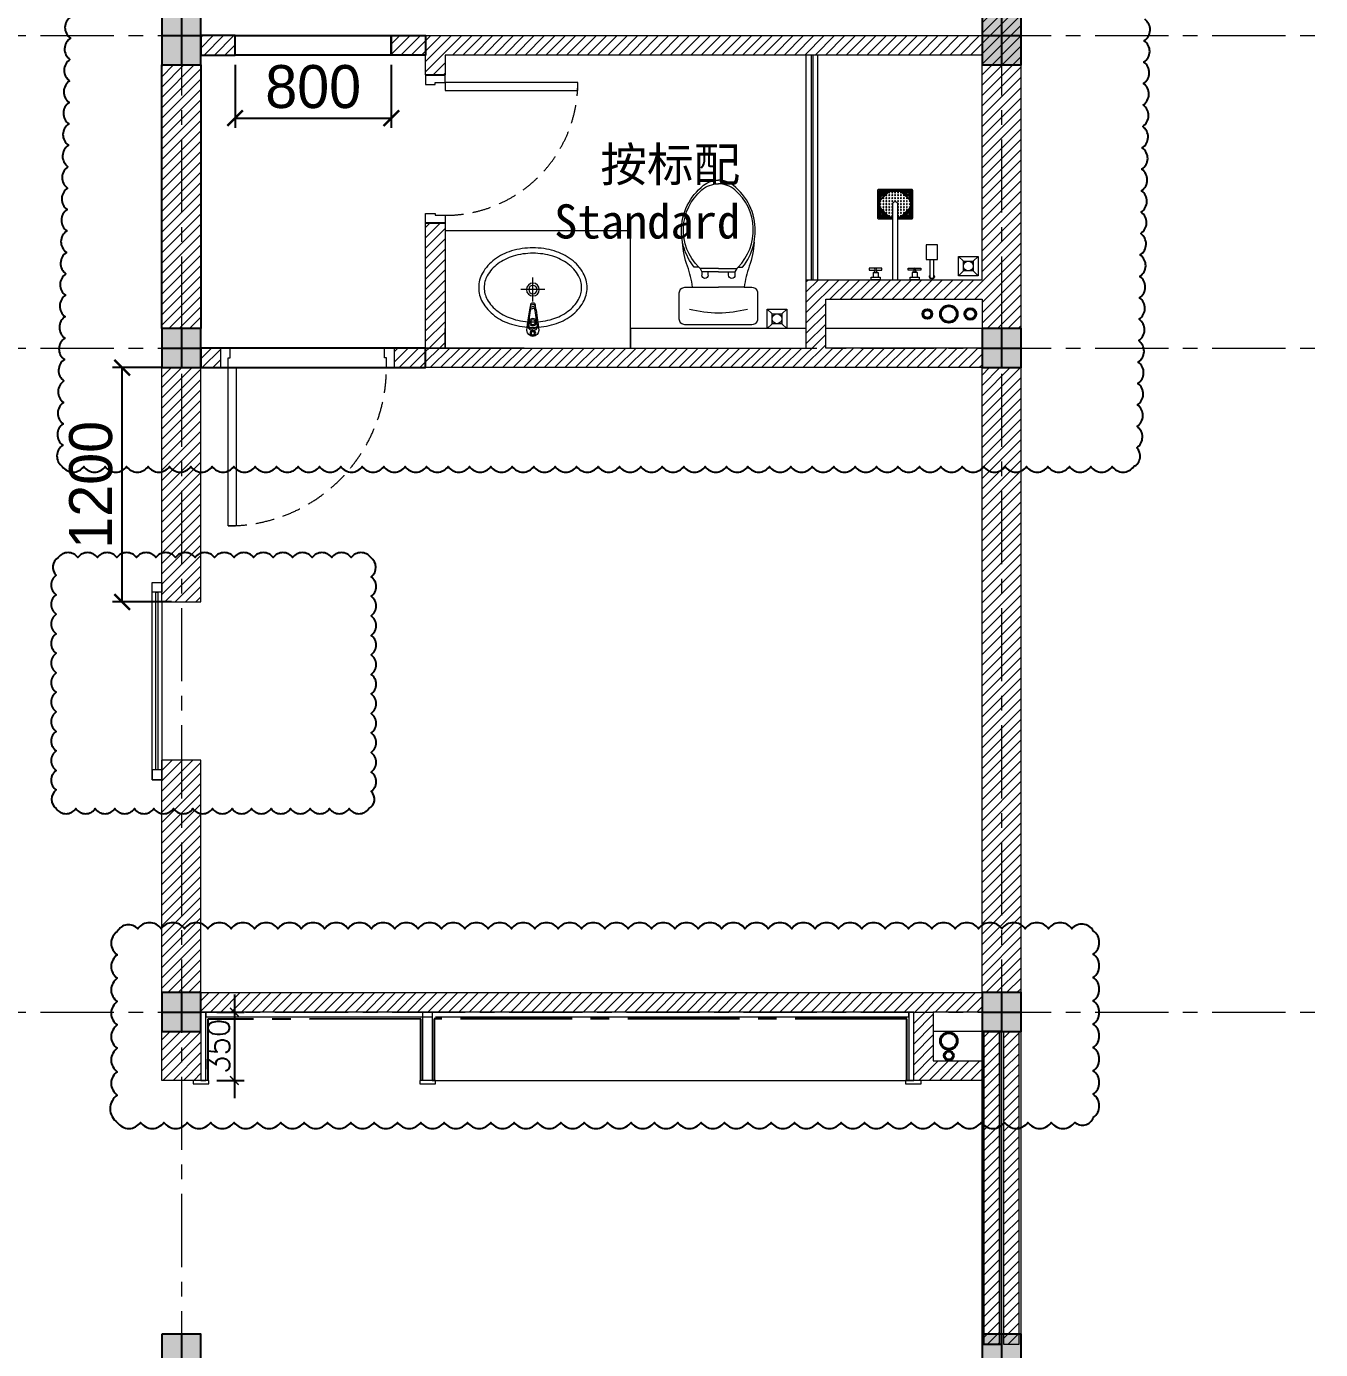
# Model space of a CAD drawing. Header units: inches. Extents: x -315689 to -186947, y -1261464 to -1173043.
# Drawn here: x -255145 to -248518, y -1188916 to -1182141 of the extents above; entities that cross this region are included whole.
import ezdxf

# ---------------------------------------------------------------- set-up
doc = ezdxf.new("R2010")
doc.units = ezdxf.units.IN
doc.header["$LTSCALE"] = 30
doc.header["$MEASUREMENT"] = 0
for name, pattern in [('CENTER-1', [10, 6.25, -1.25, 1.25, -1.25]), ('CENTER2', [28.575, 19.05, -3.175, 3.175, -3.175]), ('HIDDEN', [9.525, 6.35, -3.175])]:
    doc.linetypes.add(name, pattern=pattern)
doc.layers.get('Defpoints').update_dxf_attribs({"color": 140, "lineweight": 0})
for name, color, linetype, lineweight in [('200mm Colum', 1, 'Continuous', 0), ('200mm Wall', 7, 'Continuous', 20), ('A-WALL', 7, 'Continuous', 0), ('A-WALL-4-20', 252, 'Continuous', 0), ('C-DOOR', 45, 'Continuous', 0), ('D-FURNITURES-COUNTER-CABINET', 40, 'Continuous', 0), ('DIM', 5, 'Continuous', 15), ('E-FIXTURES-KITCHEN', 251, 'Continuous', 0), ('floor', 1, 'Continuous', 18), ('Grid-Line', 1, 'CENTER-1', 5), ('Symbol-Template', 251, 'Continuous', 0), ('TEXT2', 7, 'Continuous', 25)]:
    doc.layers.add(name, color=color, linetype=linetype, lineweight=lineweight)
doc.layers.add('AR-MDF-SKIRT-PROFILE', color=35, linetype='Continuous')
doc.layers.add('WALL', color=3, linetype='Continuous')
doc.styles.add('Annotative', font='arial.ttf')
doc.styles.add('cordia.shx', font='cordia.shx')
doc.styles.add('SPEC_K', font='romans.shx')
doc.dimstyles.new('ISO 100', dxfattribs={"dimscale": 100, "dimtxt": 2.2, "dimasz": 0.8, "dimexe": 0.5, "dimexo": 0.5, "dimgap": 0.5, "dimtad": 1, "dimdec": 0, "dimzin": 0, "dimdsep": 46, "dimtxsty": 'cordia.shx', "dimblk": 'ARCHTICK', "dimcen": 0.09, "dimclrd": 6, "dimclre": 6, "dimclrt": 256, "dimadec": 0, "dimazin": 0, "dimtfac": 1, "dimtdec": 0, "dimtix": 1, "dimtmove": 2, "dimatfit": 3, "dimfxl": 1, "dimtolj": 1, "dimtzin": 0, "dimarcsym": 0})
doc.dimstyles.new('NN50', dxfattribs={"dimscale": 0.5, "dimtxt": 220, "dimasz": 90, "dimexe": 100, "dimexo": 90, "dimgap": 50, "dimtad": 3, "dimtoh": 1, "dimdec": 0, "dimzin": 0, "dimdsep": 46, "dimtxsty": 'SPEC_K', "dimblk": 'ARCHTICK', "dimcen": 90, "dimdle": 180, "dimclrd": 4, "dimclre": 4, "dimadec": 0, "dimazin": 0, "dimtfac": 0.666667, "dimtdec": 0, "dimtix": 1, "dimtmove": 2, "dimatfit": 3, "dimfxl": 180, "dimfxlon": 1, "dimtolj": 1, "dimtzin": 0, "dimarcsym": 0})
pattern_1 = [(45, (21612.12, 5e-09), (-26.5165043, 26.5165043), [])]
pattern_2 = [(45, (21612.12, 35685.453), (-26.5165043, 26.5165043), [])]

# ---------------------------------------------------------------- blocks, each defined once
blk = doc.blocks.new('AR-Drain-Tiolet-Area_Flat-A')
at = {"color": 0, "ltscale": 800}
for p, q in [((-120, -20), (-95, -45)), ((-45, -45), (-20, -20)), ((-95, -95), (-120, -120)), ((-45, -95), (-20, -120))]:
    blk.add_line(p, q, dxfattribs=at)
for points in [[(-20, -20), (-20, -120), (-120, -120), (-120, -20)], [(-45, -45), (-45, -95), (-95, -95), (-95, -45)]]:
    blk.add_lwpolyline(points, close=True, dxfattribs=at)
blk.add_circle((-70, -70), 25, dxfattribs=at)
blk = doc.blocks.new('_ArchTick')
at = {"color": 0, "linetype": 'ByBlock', "const_width": 0.15}
blk.add_lwpolyline([(-0.5, -0.5), (0.5, 0.5)], dxfattribs=at)
blk = doc.blocks.new('*D102')
at = {"color": 6, "lineweight": -2, "transparency": 16777216}
for p, q in [((-254076.9, -1182337.9), (-254076.9, -1182660.1)), ((-253276.9, -1182337.9), (-253276.9, -1182660.1)), ((-254076.9, -1182610.1), (-253276.9, -1182610.1))]:
    blk.add_line(p, q, dxfattribs=at)
at = {"layer": 'Defpoints', "color": 0, "transparency": 16777216}
for p in [(-254076.9, -1182287.9), (-253276.9, -1182287.9), (-253276.9, -1182610.1)]:
    blk.add_point(p, dxfattribs=at)
at = {"color": 6, "lineweight": -2, "transparency": 16777216, "xscale": 80, "yscale": 80, "zscale": 80, "rotation": 180}
blk.add_blockref('_ArchTick', (-254076.9, -1182610.1), dxfattribs=at)
at = {"color": 6, "lineweight": -2, "transparency": 16777216, "xscale": 80, "yscale": 80, "zscale": 80}
blk.add_blockref('_ArchTick', (-253276.9, -1182610.1), dxfattribs=at)
at = {"transparency": 16777216, "insert": (-253676.9, -1182450.1), "char_height": 220, "attachment_point": 5, "style": 'cordia.shx'}
blk.add_mtext('\\A1;800', dxfattribs=at)
blk = doc.blocks.new('*D104')
at = {"color": 6, "lineweight": -2, "transparency": 16777216}
for p, q in [((-254401.9, -1183887.9), (-254705.2, -1183887.9)), ((-254655.2, -1185087.9), (-254655.2, -1183887.9)), ((-254401.9, -1185087.9), (-254705.2, -1185087.9))]:
    blk.add_line(p, q, dxfattribs=at)
at = {"layer": 'Defpoints', "color": 0, "transparency": 16777216}
for p in [(-254655.2, -1183887.9), (-254351.9, -1183887.9), (-254351.9, -1185087.9)]:
    blk.add_point(p, dxfattribs=at)
at = {"color": 6, "lineweight": -2, "transparency": 16777216, "xscale": 80, "yscale": 80, "zscale": 80}
for p, rotation in [((-254655.2, -1183887.9), 90), ((-254655.2, -1185087.9), 270)]:
    blk.add_blockref('_ArchTick', p, dxfattribs=dict(at, rotation=rotation))
at = {"transparency": 16777216, "insert": (-254815.2, -1184487.9), "char_height": 220, "attachment_point": 5, "rotation": 90, "style": 'cordia.shx'}
blk.add_mtext('\\A1;1200', dxfattribs=at)
blk = doc.blocks.new('zhu3')
at = {"lineweight": 25}
blk.add_hatch(color=6, dxfattribs=at).paths.add_polyline_path([(699851.8, -95439.6), (699851.8, -95739.6), (700051.8, -95739.6), (700051.8, -95439.6)])
at = {"color": 6, "lineweight": 25}
for p, q in [((699951.8, -95439.6), (699951.8, -95739.6)), ((699851.8, -95589.6), (700051.8, -95589.6))]:
    blk.add_line(p, q, dxfattribs=at)
blk.add_lwpolyline([(699851.8, -95439.6), (699851.8, -95739.6), (700051.8, -95739.6), (700051.8, -95439.6), (699851.8, -95439.6)], dxfattribs=at)
blk = doc.blocks.new('zhu2')
at = {"lineweight": 25}
blk.add_hatch(color=5, dxfattribs=at).paths.add_polyline_path([(704694, -104492), (704694, -104792), (704894, -104792), (704894, -104492)])
at = {"color": 5, "lineweight": 25}
for p, q in [((704794, -104492), (704794, -104792)), ((704694, -104642), (704894, -104642))]:
    blk.add_line(p, q, dxfattribs=at)
blk.add_lwpolyline([(704694, -104492), (704694, -104792), (704894, -104792), (704894, -104492), (704694, -104492)], dxfattribs=at)
blk = doc.blocks.new('zhu1')
at = {"lineweight": 25}
blk.add_hatch(color=7, dxfattribs=at).paths.add_polyline_path([(703739, -104407), (703739, -104607), (703939, -104607), (703939, -104407)])
at = {"color": 7, "lineweight": 25}
for p, q in [((703839, -104407), (703839, -104607)), ((703739, -104507), (703939, -104507))]:
    blk.add_line(p, q, dxfattribs=at)
blk.add_lwpolyline([(703739, -104407), (703739, -104607), (703939, -104607), (703939, -104407), (703739, -104407)], dxfattribs=at)
blk = doc.blocks.new('jgzhuzjd')
at = {"color": 3, "lineweight": 25}
for name, p in [('zhu2', (-415512.5, 110653)), ('zhu1', (-414557.5, 108918)), ('zhu1', (-414557.5, 105518)), ('zhu3', (-410670.3, 94800.6))]:
    blk.add_blockref(name, p, dxfattribs=at)
blk = doc.blocks.new('200mm Column')
blk.add_point((0, 0))
at = {"color": 1, "linetype": 'ByBlock'}
blk.add_wipeout([(100, -100), (-100, -100), (-100, 100), (100, 100)], dxfattribs=at)
blk = doc.blocks.new('AR-Single-Wood-Door-81cm-100-Frame_Flat-A')
at = {"color": 0}
for points in [[(-445, 0), (-445, -100), (-405, -100), (-405, -50), (-395, -50), (-395, 0), (-405, 0), (-405, 0), (-445, 0)], [(445, 0), (445, -100), (405, -100), (405, -50), (395, -50), (395, 0), (405, 0), (405, 0), (445, 0)], [(-405, -100), (-365, -100), (-365, -910), (-405, -910)]]:
    blk.add_lwpolyline(points, close=True, dxfattribs=at)
at = {"color": 0, "linetype": 'HIDDEN', "ltscale": 0.5}
blk.add_arc((-405, -100), 810, 270, 0, dxfattribs=at)
blk = doc.blocks.new('AR-Single-Wood-Door-68cm-100-Frame_Flat-A')
at = {"color": 0}
for points in [[(-340, 100), (-300, 100), (-300, 780), (-340, 780)], [(-340, 50), (-340, 100), (-380, 100), (-380, 0), (-330, 0), (-330, 50)], [(340, 50), (340, 100), (380, 100), (380, 0), (330, 0), (330, 50)]]:
    blk.add_lwpolyline(points, close=True, dxfattribs=at)
at = {"color": 0, "linetype": 'HIDDEN', "ltscale": 0.5}
blk.add_arc((-340, 100), 680, 0, 90, dxfattribs=at)
blk = doc.blocks.new('AR-Toilet_Flat-A')
at = {"color": 0}
for p, q in [((-307.9, 94), (-291.2, 84.9)), ((-291.2, 52.3), (-291.2, 84.9)), ((-291.2, 84.9), (-273, 84.9)), ((-273, 52.3), (-291.2, 52.3)), ((-291.2, 0), (-291.2, 52.3)), ((-291.2, 0), (-291.2, -52.3)), ((-291.2, -52.3), (-291.2, -84.9)), ((-273, -52.3), (-291.2, -52.3)), ((-307.9, -94), (-291.2, -84.9)), ((-291.2, -84.9), (-273, -84.9))]:
    blk.add_line(p, q, dxfattribs=at)
for points in [[(-499.7, 188.9, 0.230343), (-733.7, 75.9, 0.16845), (-760, 0, 2.883082)], [(-314.7, 101, 0.434217), (-710.1, 84.9, 0.182634), (-741.1, 0, 2.693815)], [(-443.1, 183.3, 0.048023), (-499.7, 188.9, 0.16845)], [(-211.7, -171.7, 0.414214), (-183, -200.5), (-48.8, -200.5, 0.414214), (-20, -171.7), (-20, 0), (-20, 171.7, 0.414214), (-48.8, 200.5), (-183, 200.5, 0.414214), (-211.7, 171.7), (-211.7, 132.4, -0.052345), (-319.1, 158.3, 0.071131), (-443.1, 183.3, 0.160777)], [(-412.5, 175.6, 0.026594), (-443.1, 183.3, 0.16845)], [(-314.7, 123.6, 0.094048), (-412.5, 175.6, 0.16845)], [(-314.7, 101), (-314.7, 123.6, 0.416606)], [(-307.9, 94, 0.008985), (-314.7, 101, 0.182634)], [(-307.9, 0), (-307.9, 94, 0.008985)], [(-211.7, 132.4), (-211.7, 0, 0.414214)], [(-307.9, 0), (-307.9, -94, -0.444938)], [(-211.7, -132.4), (-211.7, 0, -0.414214)], [(-499.7, -188.9, -0.230343), (-733.7, -75.9, -0.16845), (-760, 0, -2.883082)], [(-314.7, -101, -0.434217), (-710.1, -84.9, -0.182634), (-741.1, 0, -2.693815)], [(-443.1, -183.3, 0.071131), (-319.1, -158.3, -0.052345), (-211.7, -132.4), (-211.7, -171.7, 0.414214)], [(-314.7, -123.6, -0.105447), (-425.4, -179.3, -0.16845)], [(-307.9, -94, -0.008985), (-314.7, -101, -0.182634)], [(-314.7, -101), (-314.7, -123.6, -0.416606)], [(-443.1, -183.3, -0.048023), (-499.7, -188.9, -0.16845)], [(-425.4, -179.3, -0.015301), (-443.1, -183.3, -0.16845)]]:
    blk.add_lwpolyline(points, format="xyb", dxfattribs=at)
for centre, radius, start, end in [((-667.7, -0.3), 588.3, 0.02796, 14.67123), ((-273, 68.6), 16.3, 270, 90), ((-273, -68.6), 16.3, 270, 90), ((-667.7, 0.3), 588.3, 345.32877, 359.97204)]:
    blk.add_arc(centre, radius, start, end, dxfattribs=at)
blk = doc.blocks.new('AR-Sink-Toilet_Flat-A')
at = {"color": 0}
for p, q in [((0, -239.1), (0, -360.9)), ((60.9, -300), (-60.9, -300))]:
    blk.add_line(p, q, dxfattribs=at)
for points in [[(12, -214.6), (14, -202.6, 0.090943), (16, -196.3), (22, -154.7), (27, -121.7), (30.2, -90.3, 0.413838), (0, -60.8, 0.413838), (-30.2, -90.3), (-27, -121.7), (-22, -154.7), (-16, -196.3, 0.090943), (-14, -202.6), (-12, -214.6, 0.482882)], [(-27, -121.7, -0.462811), (0, -90.7, -0.462811), (27, -121.7)], [(-22, -119.7, -0.414214), (0, -98.7, -0.685598)], [(-22, -119.7), (-12, -193.3, 0.389882), (0, -203.3, 1.391857)], [(22, -119.7, 0.414214), (0, -98.7, 0.685598)], [(22, -119.7), (12, -193.3, -0.389882), (0, -203.3, -1.391857)], [(14, -202.6, -0.245866), (0, -212.3, -0.245866), (-14, -202.6)], [(-12, -214.6), (-11, -222.1, 0.409667), (0, -232.1, 0.409667), (11, -222.1), (12, -214.6)], [(-12, -214.6, 0.389882), (0, -224.6, 0.230616), (9.3, -220.6, 0.146126), (12, -214.6)]]:
    blk.add_lwpolyline(points, format="xyb", dxfattribs=at)
for points in [[(0, -106.2, -0.073945), (109.6, -122.5, -0.084725), (196.2, -165.9, -0.106354), (257.9, -235.5, -0.12912), (277.5, -310, -0.12912), (257.9, -384.4, -0.106354), (196.2, -454, -0.084725), (109.6, -497.4, -0.073945), (0, -513.7, -0.073945), (-109.6, -497.4, -0.084725), (-196.2, -454, -0.106354), (-257.9, -384.4, -0.12912), (-277.5, -310, -0.12912), (-257.9, -235.5, -0.106354), (-196.2, -165.9, -0.084725), (-109.6, -122.5, -0.073945)], [(0, -134.1, -0.073945), (101.5, -149.2, -0.084725), (179.7, -188.4, -0.106354), (233.6, -249.2, -0.12912), (249.6, -310, -0.12912), (233.6, -370.7, -0.106354), (179.7, -431.5, -0.084725), (101.5, -470.7, -0.073945), (0, -485.8, -0.073945), (-101.5, -470.7, -0.084725), (-179.7, -431.5, -0.106354), (-233.6, -370.7, -0.12912), (-249.6, -310, -0.12912), (-233.6, -249.2, -0.106354), (-179.7, -188.4, -0.084725), (-101.5, -149.2, -0.073945)]]:
    blk.add_lwpolyline(points, format="xyb", close=True, dxfattribs=at)
for centre, radius in [((0, -76.2), 14.3), ((0, -76.2), 8.9), ((0, -132.7), 19), ((0, -132.7), 12), ((0, -300), 32.7), ((0, -300), 21.2)]:
    blk.add_circle(centre, radius, dxfattribs=at)
blk = doc.blocks.new('AR-Shower_Flat-A')
at = {"color": 0}
for p, q in [((-12.5, 0), (-12.5, -387.5)), ((12.5, -387.5), (12.5, 0)), ((-132.5, -49.7), (-105, -49.7)), ((-112.5, -37.7), (-112.5, -13.2)), ((-112.5, -37.7), (-87.5, -37.7)), ((-110.5, -39.7), (-110.5, -37.7)), ((-110.5, -39.7), (-89.5, -39.7)), ((-105, -49.7), (-105, -39.7)), ((-95, -49.7), (-95, -39.7)), ((-89.5, -39.7), (-89.5, -37.7)), ((-87.5, -37.7), (-87.5, -13.2)), ((87.5, -37.7), (87.5, -13.2)), ((112.5, -37.7), (87.5, -37.7)), ((89.5, -39.7), (89.5, -37.7)), ((110.5, -39.7), (89.5, -39.7)), ((95, -49.7), (95, -39.7)), ((105, -49.7), (105, -39.7)), ((132.5, -49.7), (105, -49.7)), ((110.5, -39.7), (110.5, -37.7)), ((112.5, -37.7), (112.5, -13.2)), ((178.9, -16.4), (178.9, -104.6)), ((197.8, -16.4), (197.8, -104.6))]:
    blk.add_line(p, q, dxfattribs=at)
at = {"color": 0, "ltscale": 0.4}
for p, q in [((-80, -372.8), (-29.7, -322.5)), ((-80, -367.2), (-35.3, -322.5)), ((-80, -357.8), (-44.7, -322.5)), ((-80, -352.2), (-50.3, -322.5)), ((-80, -342.8), (-59.7, -322.5)), ((-80, -337.2), (-65.3, -322.5)), ((80, -372.8), (29.7, -322.5)), ((80, -367.2), (35.3, -322.5)), ((80, -357.8), (44.7, -322.5)), ((80, -352.2), (50.3, -322.5)), ((80, -342.8), (59.7, -322.5)), ((80, -337.2), (65.3, -322.5)), ((-80, -402.2), (-29.7, -452.5)), ((80, -402.2), (29.7, -452.5)), ((-80, -407.8), (-35.3, -452.5)), ((-80, -417.2), (-44.7, -452.5)), ((-80, -422.8), (-50.3, -452.5)), ((-80, -432.2), (-59.7, -452.5)), ((-80, -437.8), (-65.3, -452.5)), ((80, -407.8), (35.3, -452.5)), ((80, -417.2), (44.7, -452.5)), ((80, -422.8), (50.3, -452.5)), ((80, -432.2), (59.7, -452.5)), ((80, -437.8), (65.3, -452.5))]:
    blk.add_line(p, q, dxfattribs=at)
at = {"color": 0}
for points in [[(-122.9, -13.2), (-77.1, -13.2), (-77.1, 0), (-122.9, 0)], [(77.1, -13.2), (122.9, -13.2), (122.9, 0), (77.1, 0)], [(216.3, -179.7), (159.7, -179.7), (159.7, -104.6), (216.3, -104.6)]]:
    blk.add_lwpolyline(points, close=True, dxfattribs=at)
for points in [[(-95, -49.7), (-67.5, -49.7), (-67.5, -59.7), (-132.5, -59.7), (-132.5, -49.7), (-105, -49.7)], [(95, -49.7), (67.5, -49.7), (67.5, -59.7), (132.5, -59.7), (132.5, -49.7), (105, -49.7)]]:
    blk.add_lwpolyline(points, dxfattribs=at)
blk.add_lwpolyline([(12.5, -312.5), (85, -312.5, -0.414214), (90, -317.5), (90, -457.5, -0.414214), (85, -462.5), (-85, -462.5, -0.414214), (-90, -457.5), (-90, -317.5, -0.414214), (-85, -312.5), (-12.5, -312.5)], format="xyb", dxfattribs=at)
at = {"color": 0, "ltscale": 0.4}
blk.add_lwpolyline([(12.5, -317.5), (80, -317.5, -0.414214), (85, -322.5), (85, -452.5, -0.414214), (80, -457.5), (-80, -457.5, -0.414214), (-85, -452.5), (-85, -322.5, -0.414214), (-80, -317.5), (-12.5, -317.5)], format="xyb", dxfattribs=at)
blk.add_lwpolyline([(12.5, -322.5), (80, -322.5), (80, -452.5), (-80, -452.5), (-80, -322.5), (-12.5, -322.5)], dxfattribs=at)
at = {"color": 0}
for centre in [(-100, -54.7), (100, -54.7)]:
    blk.add_circle(centre, 5, dxfattribs=at)
at = {"color": 0, "ltscale": 0.4}
for centre in [(-75, -327.5), (-60, -327.5), (-45, -327.5), (-30, -327.5), (-15, -327.5), (15, -327.5), (30, -327.5), (45, -327.5), (60, -327.5), (75, -327.5), (-75, -342.5), (-75, -357.5), (-75, -372.5), (-75, -387.5), (-75, -402.5), (-60, -342.5), (-60, -357.5), (-60, -372.5), (-60, -387.5), (-60, -402.5), (-45, -342.5), (-45, -357.5), (-45, -372.5), (-45, -387.5), (-45, -402.5), (-30, -342.5), (-30, -357.5), (-30, -372.5), (-30, -387.5), (-30, -402.5), (-15, -342.5), (-15, -357.5), (-15, -372.5), (-15, -387.5), (-15, -402.5), (0, -402.5), (15, -342.5), (15, -357.5), (15, -372.5), (15, -387.5), (15, -402.5), (30, -342.5), (30, -357.5), (30, -372.5), (30, -387.5), (30, -402.5), (45, -342.5), (45, -357.5), (45, -372.5), (45, -387.5), (45, -402.5), (60, -342.5), (60, -357.5), (60, -372.5), (60, -387.5), (60, -402.5), (75, -342.5), (75, -357.5), (75, -372.5), (75, -387.5), (75, -402.5), (-75, -417.5), (-75, -432.5), (-75, -447.5), (-60, -417.5), (-60, -432.5), (-60, -447.5), (-45, -417.5), (-45, -432.5), (-45, -447.5), (-30, -417.5), (-30, -432.5), (-30, -447.5), (-15, -417.5), (-15, -432.5), (-15, -447.5), (0, -417.5), (0, -432.5), (0, -447.5), (15, -417.5), (15, -432.5), (15, -447.5), (30, -417.5), (30, -432.5), (30, -447.5), (45, -417.5), (45, -432.5), (45, -447.5), (60, -417.5), (60, -432.5), (60, -447.5), (75, -417.5), (75, -432.5), (75, -447.5)]:
    blk.add_circle(centre, 2.5, dxfattribs=at)
at = {"color": 0}
for centre, radius, start, end in [((188.4, -15.8), 12.5, 319.32416, 221.30827), ((188.4, -15.8), 9.5, 356.29231, 183.93499), ((0, -387.5), 12.5, 180, 0)]:
    blk.add_arc(centre, radius, start, end, dxfattribs=at)
at = {"color": 0, "extrusion": (0, 0, -1)}
for start_param, end_param in [(-0.928631, 0), (3.141593, 4.070224)]:
    blk.add_ellipse((-100, -49.7), major_axis=(-5, 0), ratio=0.24875, start_param=start_param, end_param=end_param, dxfattribs=at)
at = {"color": 0}
for start_param, end_param in [(0, 0.928631), (2.212962, 3.141593)]:
    blk.add_ellipse((100, -49.7), major_axis=(-5, 0), ratio=0.24875, start_param=start_param, end_param=end_param, dxfattribs=at)
blk = doc.blocks.new('GL')
at = {"layer": 'A-WALL-4-20'}
h = blk.add_hatch(dxfattribs=at)
h.set_pattern_fill('ANSI31', color=253, scale=300)
h.set_pattern_definition(pattern_1)
h.paths.add_polyline_path([(-250051.9, -1178187.9), (-250251.9, -1178187.9), (-250251.9, -1178387.9), (-250151.9, -1178387.9), (-250151.9, -1182087.9), (-250251.9, -1182087.9), (-250251.9, -1182187.9), (-253101.9, -1182187.9), (-253101.9, -1182387.9), (-253001.9, -1182387.9), (-253001.9, -1182287.9), (-250251.9, -1182287.9), (-250251.9, -1182387.9), (-250051.9, -1182387.9)])
h.paths.add_polyline_path([(-250141.9, -1182087.9), (-250141.9, -1178387.9), (-250061.9, -1178387.9), (-250061.9, -1182087.9)], flags=16)
h.paths.add_polyline_path([(-253001.9, -1183147.9), (-253101.9, -1183147.9), (-253101.9, -1183787.9), (-253001.9, -1183787.9)])
h.paths.add_polyline_path([(-250251.9, -1183787.9), (-251051.9, -1183787.9), (-251051.9, -1183537.9), (-250251.9, -1183537.9), (-250251.9, -1183687.9), (-250051.9, -1183687.9), (-250051.9, -1182387.9), (-250251.9, -1182387.9), (-250251.9, -1183437.9), (-251151.9, -1183437.9), (-251151.9, -1183787.9), (-252596.9, -1183787.9), (-253001.9, -1183787.9), (-253101.9, -1183787.9), (-253101.9, -1183887.9), (-252541.9, -1183887.9), (-250251.9, -1183887.9)])
h.paths.add_polyline_path([(-254151.9, -1183787.9), (-254251.9, -1183787.9), (-254251.9, -1183887.9), (-254151.9, -1183887.9)])
h.paths.add_polyline_path([(-253101.9, -1183787.9), (-253261.9, -1183787.9), (-253261.9, -1183887.9), (-253101.9, -1183887.9)])
h = blk.add_hatch(dxfattribs=at)
h.set_pattern_fill('ANSI31', color=253, scale=300)
h.set_pattern_definition(pattern_1)
h.paths.add_polyline_path([(-254251.9, -1178487.9), (-254451.9, -1178487.9), (-254451.9, -1179877.9), (-254351.9, -1179877.9), (-254251.9, -1179877.9)])
h.paths.add_polyline_path([(-254251.9, -1180687.9), (-254351.9, -1180687.9), (-254451.9, -1180687.9), (-254451.9, -1182037.9), (-254251.9, -1182037.9)])
h.paths.add_polyline_path([(-254251.9, -1182337.9), (-254451.9, -1182337.9), (-254451.9, -1183687.9), (-254251.9, -1183687.9)])
h.paths.add_polyline_path([(-254076.9, -1182187.9), (-254251.9, -1182187.9), (-254251.9, -1182287.9), (-254076.9, -1182287.9)])
h.paths.add_polyline_path([(-253101.9, -1182187.9), (-253276.9, -1182187.9), (-253276.9, -1182287.9), (-253101.9, -1182287.9)])
h.paths.add_polyline_path([(-254251.9, -1183687.9), (-254451.9, -1183687.9), (-254451.9, -1185087.9), (-254251.9, -1185087.9)])
h.paths.add_polyline_path([(-254251.9, -1185897.9), (-254451.9, -1185897.9), (-254451.9, -1187087.9), (-254251.9, -1187087.9)])
h.paths.add_polyline_path([(-254251.9, -1187287.9), (-254451.9, -1187287.9), (-254451.9, -1187537.9), (-254251.9, -1187537.9)])
h.paths.add_polyline_path([(-250251.9, -1187087.9), (-254251.9, -1187087.9), (-254251.9, -1187187.9), (-250601.9, -1187187.9), (-250601.9, -1187537.9), (-250251.9, -1187537.9), (-250251.9, -1187437.9), (-250501.9, -1187437.9), (-250501.9, -1187187.9), (-250251.9, -1187187.9)])
h = blk.add_hatch(dxfattribs=at)
h.set_pattern_fill('ANSI31', color=253, scale=300)
h.set_pattern_definition(pattern_1)
h.paths.add_polyline_path([(-250051.9, -1183887.9), (-250251.9, -1183887.9), (-250251.9, -1187087.9), (-250051.9, -1187087.9)])
h = blk.add_hatch(dxfattribs=at)
h.set_pattern_fill('ANSI31', color=253, scale=300)
h.set_pattern_definition(pattern_2)
h.paths.add_polyline_path([(-250161.9, -1187287.9), (-250241.9, -1187287.9), (-250241.9, -1188887.9), (-250161.9, -1188887.9)])
h = blk.add_hatch(dxfattribs=at)
h.set_pattern_fill('ANSI31', color=253, scale=300)
h.set_pattern_definition(pattern_2)
h.paths.add_polyline_path([(-250061.9, -1187287.9), (-250141.9, -1187287.9), (-250141.9, -1188887.9), (-250061.9, -1188887.9)])
for p, q in [((-253101.9, -1182387.9), (-253001.9, -1182387.9)), ((-253001.9, -1183147.9), (-253101.9, -1183147.9))]:
    blk.add_line(p, q)
for points in [[(-254076.9, -1182187.9), (-254251.9, -1182187.9), (-254251.9, -1182287.9), (-254076.9, -1182287.9)], [(-254076.9, -1182187.9), (-253276.9, -1182187.9), (-253276.9, -1182287.9), (-254076.9, -1182287.9)], [(-253276.9, -1182187.9), (-253101.9, -1182187.9), (-253101.9, -1182287.9), (-253276.9, -1182287.9)]]:
    blk.add_lwpolyline(points, close=True)
for centre, radius in [((-250531.9, -1183612.9), 25), ((-250421.9, -1183612.9), 45), ((-250421.9, -1183612.9), 40), ((-250311.9, -1183612.9), 30), ((-250311.9, -1183612.9), 25), ((-250531.9, -1183612.9), 20), ((-250421.9, -1187335.4), 45), ((-250421.9, -1187335.4), 40), ((-250421.9, -1187410.4), 25), ((-250421.9, -1187410.4), 20)]:
    blk.add_circle(centre, radius)
at = {"layer": '200mm Wall'}
for p, q in [((-254451.9, -1185087.9), (-254251.9, -1185087.9)), ((-254251.9, -1185897.9), (-254451.9, -1185897.9))]:
    blk.add_line(p, q, dxfattribs=at)
for points in [[(-250051.9, -1183687.9), (-250051.9, -1183687.9), (-250051.9, -1177587.9)], [(-254451.9, -1182337.9), (-254451.9, -1180687.9)], [(-254251.9, -1182337.9), (-254251.9, -1180687.9)], [(-254451.9, -1185087.9), (-254451.9, -1183687.9)], [(-254251.9, -1185087.9), (-254251.9, -1183687.9)], [(-252596.9, -1183787.9), (-252596.9, -1183787.9), (-253001.9, -1183787.9), (-253001.9, -1183687.9)], [(-250151.9, -1194487.9), (-250251.9, -1194487.9), (-250251.9, -1187537.9), (-250601.9, -1187537.9), (-250601.9, -1187187.9), (-254251.9, -1187187.9), (-254251.9, -1187537.9), (-254451.9, -1187537.9), (-254451.9, -1187087.9), (-250251.9, -1187087.9), (-250251.9, -1183887.9), (-252541.9, -1183887.9), (-253101.9, -1183887.9), (-253101.9, -1183787.9), (-253001.9, -1183787.9)], [(-250051.9, -1187087.9), (-250051.9, -1187087.9), (-250051.9, -1183887.9)], [(-254451.9, -1187287.9), (-254451.9, -1185897.9)], [(-254251.9, -1187287.9), (-254251.9, -1185897.9)]]:
    blk.add_lwpolyline(points, dxfattribs=at)
blk.add_lwpolyline([(-250251.9, -1187437.9), (-250251.9, -1187187.9), (-250501.9, -1187187.9), (-250501.9, -1187437.9)], close=True, dxfattribs=at)
at = {"layer": 'A-WALL'}
for points in [[(-253101.9, -1182387.9), (-253101.9, -1182187.9), (-250251.9, -1182187.9), (-250251.9, -1177787.9), (-250851.9, -1177787.9), (-250851.9, -1177587.9), (-250151.9, -1177587.9)], [(-252596.9, -1183787.9), (-252596.9, -1183787.9), (-251151.9, -1183787.9), (-251151.9, -1183437.9), (-250251.9, -1183437.9), (-250251.9, -1182287.9), (-253001.9, -1182287.9), (-253001.9, -1182387.9)], [(-253001.9, -1183147.9), (-253001.9, -1183787.9), (-253101.9, -1183787.9), (-253101.9, -1183147.9)], [(-250151.9, -1194487.9), (-250051.9, -1194487.9), (-250051.9, -1187287.9)]]:
    blk.add_lwpolyline(points, dxfattribs=at)
blk.add_lwpolyline([(-250251.9, -1183787.9), (-251051.9, -1183787.9), (-251051.9, -1183537.9), (-250251.9, -1183537.9)], close=True, dxfattribs=at)
at = {"layer": 'C-DOOR'}
for points in [[(-254451.9, -1185087.9), (-254451.9, -1185997.9), (-254501.9, -1185997.9), (-254501.9, -1184987.9), (-254451.9, -1184987.9)], [(-254501.9, -1184987.9), (-254451.9, -1184987.9), (-254451.9, -1185037.9), (-254501.9, -1185037.9), (-254501.9, -1184987.9)], [(-254501.9, -1185997.9), (-254451.9, -1185997.9), (-254451.9, -1185947.9), (-254501.9, -1185947.9), (-254501.9, -1185997.9)]]:
    blk.add_lwpolyline(points, dxfattribs=at)
blk.add_lwpolyline([(-254471.9, -1185037.9), (-254471.9, -1185947.9), (-254481.9, -1185947.9), (-254481.9, -1185037.9)], close=True, dxfattribs=at)
at = {"layer": 'D-FURNITURES-COUNTER-CABINET', "ltscale": 0.5}
blk.add_lwpolyline([(-253001.9, -1183787.9), (-252051.9, -1183787.9), (-252051.9, -1183187.9), (-253001.9, -1183187.9)], close=True, dxfattribs=at)
at = {"layer": 'E-FIXTURES-KITCHEN'}
for p, q in [((-251151.9, -1183437.9), (-251151.9, -1182287.9)), ((-251091.9, -1183437.9), (-251091.9, -1182287.9))]:
    blk.add_line(p, q, dxfattribs=at)
at = {"layer": 'E-FIXTURES-KITCHEN', "color": 4}
blk.add_lwpolyline([(-251126.9, -1183437.9), (-251116.9, -1183437.9), (-251116.9, -1182287.9), (-251126.9, -1182287.9)], close=True, dxfattribs=at)
at = {"layer": 'E-FIXTURES-KITCHEN'}
for points in [[(-250251.9, -1183687.9), (-251051.9, -1183687.9)], [(-250251.9, -1187287.9), (-250501.9, -1187287.9)]]:
    blk.add_lwpolyline(points, dxfattribs=at)
at = {"layer": 'floor', "color": 253}
for points in [[(-250161.9, -1187287.9), (-250241.9, -1187287.9), (-250241.9, -1188887.9), (-250161.9, -1188887.9)], [(-250061.9, -1187287.9), (-250141.9, -1187287.9), (-250141.9, -1188887.9), (-250061.9, -1188887.9)]]:
    blk.add_lwpolyline(points, close=True, dxfattribs=at)
at = {"layer": 'Symbol-Template'}
blk.add_lwpolyline([(-252051.9, -1183787.9), (-251151.9, -1183787.9), (-251151.9, -1183687.9), (-252051.9, -1183687.9)], close=True, dxfattribs=at)
at = {"layer": 'WALL'}
blk.add_lwpolyline([(-250151.9, -1187287.9), (-250251.9, -1187287.9), (-250251.9, -1188887.9), (-250151.9, -1188887.9)], close=True, dxfattribs=at)
at = {"layer": '200mm Wall'}
blk.add_blockref('jgzhuzjd', (-539433.4, -1188198.9), dxfattribs=at)
at = {"layer": 'C-DOOR', "rotation": 270}
blk.add_blockref('AR-Single-Wood-Door-68cm-100-Frame_Flat-A', (-253101.9, -1182767.9), dxfattribs=at)
at = {"layer": 'C-DOOR'}
blk.add_blockref('AR-Single-Wood-Door-81cm-100-Frame_Flat-A', (-253706.9, -1183787.9), dxfattribs=at)
at = {"layer": 'E-FIXTURES-KITCHEN'}
for name, p, xscale, rotation in [('AR-Toilet_Flat-A', (-251601.9, -1183687.9), -1.000000000000001, 90), ('AR-Shower_Flat-A', (-250696.9, -1183437.9), -1, 180), ('AR-Sink-Toilet_Flat-A', (-252551.9, -1183787.9), -1, 180)]:
    blk.add_blockref(name, p, dxfattribs=dict(at, xscale=xscale, rotation=rotation))
at = {"layer": 'TEXT2', "color": 22, "true_color": 0xe02606, "insert": (-251490.4, -1182759.9), "char_height": 175, "attachment_point": 3, "style": 'Annotative'}
blk.add_mtext('{\\fSimSun|b0|i0|c134|p2;按标配\\fSimSun|b0|i0|c0|p2;\\PStandard}', dxfattribs=at)
at = {"layer": '200mm Colum', "xscale": -1}
for p in [(-254351.9, -1183787.9), (-254351.9, -1187187.9)]:
    blk.add_blockref('200mm Column', p, dxfattribs=at)
for points in [[(-254451.9, -1182337.9), (-254251.9, -1182337.9), (-254251.9, -1183687.9), (-254451.9, -1183687.9)], [(-253101.9, -1183787.9), (-254251.9, -1183787.9), (-254251.9, -1183887.9), (-253101.9, -1183887.9)]]:
    blk.add_lwpolyline(points, close=True)
at = {"layer": '200mm Wall'}
blk.add_blockref('jgzhuzjd', (-543633.4, -1188198.9), dxfattribs=at)
blk = doc.blocks.new('*D290')
at = {"layer": 'Defpoints', "color": 0, "transparency": 16777216}
for p in [(-254251.9, -1187187.9), (-254251.5, -1187537.9), (-254080.6, -1187537.9)]:
    blk.add_point(p, dxfattribs=at)
at = {"layer": 'DIM', "color": 4, "lineweight": -2, "transparency": 16777216}
for p, q in [((-254080.6, -1187097.9), (-254080.6, -1187627.9)), ((-254170.6, -1187187.9), (-254030.6, -1187187.9)), ((-254170.6, -1187537.9), (-254030.6, -1187537.9))]:
    blk.add_line(p, q, dxfattribs=at)
at = {"layer": 'DIM', "color": 4, "lineweight": -2, "transparency": 16777216, "xscale": 45, "yscale": 45, "zscale": 45}
for p, rotation in [((-254080.6, -1187187.9), 90), ((-254080.6, -1187537.9), 270)]:
    blk.add_blockref('_ArchTick', p, dxfattribs=dict(at, rotation=rotation))
at = {"layer": 'DIM', "color": 0, "transparency": 16777216, "insert": (-254160.6, -1187362.9), "char_height": 110, "attachment_point": 5, "rotation": 90, "style": 'SPEC_K'}
blk.add_mtext('\\A1;350', dxfattribs=at)

msp = doc.modelspace()

# ---------------------------------------------------------------- linework, layer by layer
at = {"color": 164, "true_color": 0x0218a1}
msp.add_lwpolyline([(-254918.3, -1182091, 0.520567), (-254920.3, -1182200.7, 0.520567), (-254922.4, -1182310.4, 0.520567), (-254924.4, -1182420.1, 0.520567), (-254926.5, -1182529.8, 0.520567), (-254928.6, -1182639.5, 0.520567), (-254930.6, -1182749.3, 0.520567), (-254932.7, -1182859, 0.520567), (-254934.7, -1182968.7, 0.520567), (-254936.8, -1183078.4, 0.520567), (-254938.9, -1183188.1, 0.520567), (-254940.9, -1183297.8, 0.520567), (-254943, -1183407.5, 0.520567), (-254945, -1183517.2, 0.520567), (-254947.1, -1183626.9, 0.520567), (-254949.2, -1183736.6, 0.520567), (-254951.2, -1183846.3, 0.520567), (-254953.3, -1183956, 0.520567), (-254955.3, -1184065.7, 0.520567), (-254957.4, -1184175.4, 0.520567), (-254959.5, -1184285.1, 0.520567), (-254961.5, -1184394.4, 0.520567), (-254851.8, -1184394.4, 0.520567), (-254742.1, -1184394.4, 0.520567), (-254632.3, -1184394.4, 0.520567), (-254522.6, -1184394.4, 0.520567), (-254412.9, -1184394.4, 0.520567), (-254303.2, -1184394.4, 0.520567), (-254193.4, -1184394.4, 0.520567), (-254083.7, -1184394.4, 0.520567), (-253974, -1184394.4, 0.520567), (-253864.3, -1184394.4, 0.520567), (-253754.5, -1184394.4, 0.520567), (-253644.8, -1184394.4, 0.520567), (-253535.1, -1184394.4, 0.520567), (-253425.4, -1184394.4, 0.520567), (-253315.6, -1184394.4, 0.520567), (-253205.9, -1184394.4, 0.520567), (-253096.2, -1184394.4, 0.520567), (-252986.5, -1184394.4, 0.520567), (-252876.7, -1184394.4, 0.520567), (-252767, -1184394.4, 0.520567), (-252657.3, -1184394.4, 0.520567), (-252547.6, -1184394.4, 0.520567), (-252437.8, -1184394.4, 0.520567), (-252328.1, -1184394.4, 0.520567), (-252218.4, -1184394.4, 0.520567), (-252108.7, -1184394.4, 0.520567), (-251999, -1184394.4, 0.520567), (-251889.2, -1184394.4, 0.520567), (-251779.5, -1184394.4, 0.520567), (-251669.8, -1184394.4, 0.520567), (-251560.1, -1184394.4, 0.520567), (-251450.3, -1184394.4, 0.520567), (-251340.6, -1184394.4, 0.520567), (-251230.9, -1184394.4, 0.520567), (-251121.2, -1184394.4, 0.520567), (-251011.4, -1184394.4, 0.520567), (-250901.7, -1184394.4, 0.520567), (-250792, -1184394.4, 0.520567), (-250682.3, -1184394.4, 0.520567), (-250572.5, -1184394.4, 0.520567), (-250462.8, -1184394.4, 0.520567), (-250353.1, -1184394.4, 0.520567), (-250243.4, -1184394.4, 0.520567), (-250133.6, -1184394.4, 0.520567), (-250023.9, -1184394.4, 0.520567), (-249914.2, -1184394.4, 0.520567), (-249804.5, -1184394.4, 0.520567), (-249694.7, -1184394.4, 0.520567), (-249585, -1184394.4, 0.520567), (-249475.3, -1184394.4, 0.520567), (-249459.9, -1184298.2, 0.520567), (-249457.9, -1184188.5, 0.520567), (-249455.8, -1184078.8, 0.520567), (-249453.8, -1183969.1, 0.520567), (-249451.7, -1183859.4, 0.520567), (-249449.6, -1183749.7, 0.520567), (-249447.6, -1183640, 0.520567), (-249445.5, -1183530.3, 0.520567), (-249443.5, -1183420.6, 0.520567), (-249441.4, -1183310.8, 0.520567), (-249439.3, -1183201.1, 0.520567), (-249437.3, -1183091.4, 0.520567), (-249435.2, -1182981.7, 0.520567), (-249433.2, -1182872, 0.520567), (-249431.1, -1182762.3, 0.520567), (-249429, -1182652.6, 0.520567), (-249427, -1182542.9, 0.520567), (-249424.9, -1182433.2, 0.520567), (-249422.9, -1182323.5, 0.520567), (-249420.8, -1182213.8, 0.520567), (-249418.7, -1182104.1, 0.520567)], format="xyb", dxfattribs=at)
msp.add_lwpolyline([(-254992.6, -1186146, 0.520567), (-254892.6, -1186146, 0.520567), (-254792.6, -1186146, 0.520567), (-254692.6, -1186146, 0.520567), (-254592.6, -1186146, 0.520567), (-254492.6, -1186146, 0.520567), (-254392.6, -1186146, 0.520567), (-254292.6, -1186146, 0.520567), (-254192.6, -1186146, 0.520567), (-254092.6, -1186146, 0.520567), (-253992.6, -1186146, 0.520567), (-253892.6, -1186146, 0.520567), (-253792.6, -1186146, 0.520567), (-253692.6, -1186146, 0.520567), (-253592.6, -1186146, 0.520567), (-253492.6, -1186146, 0.520567), (-253392.6, -1186146, 0.520567), (-253379.9, -1186058.7, 0.520567), (-253379.9, -1185958.7, 0.520567), (-253379.9, -1185858.7, 0.520567), (-253379.9, -1185758.7, 0.520567), (-253379.9, -1185658.7, 0.520567), (-253379.9, -1185558.7, 0.520567), (-253379.9, -1185458.7, 0.520567), (-253379.9, -1185358.7, 0.520567), (-253379.9, -1185258.7, 0.520567), (-253379.9, -1185158.7, 0.520567), (-253379.9, -1185058.7, 0.520567), (-253379.9, -1184958.7, 0.520567), (-253382.1, -1184860.9, 0.520567), (-253482.1, -1184860.9, 0.520567), (-253582.1, -1184860.9, 0.520567), (-253682.1, -1184860.9, 0.520567), (-253782.1, -1184860.9, 0.520567), (-253882.1, -1184860.9, 0.520567), (-253982.1, -1184860.9, 0.520567), (-254082.1, -1184860.9, 0.520567), (-254182.1, -1184860.9, 0.520567), (-254282.1, -1184860.9, 0.520567), (-254382.1, -1184860.9, 0.520567), (-254482.1, -1184860.9, 0.520567), (-254582.1, -1184860.9, 0.520567), (-254682.1, -1184860.9, 0.520567), (-254782.1, -1184860.9, 0.520567), (-254882.1, -1184860.9, 0.520567), (-254982.1, -1184860.9, 0.520567), (-254992.6, -1184950.4, 0.520567), (-254992.6, -1185050.4, 0.520567), (-254992.6, -1185150.4, 0.520567), (-254992.6, -1185250.4, 0.520567), (-254992.6, -1185350.4, 0.520567), (-254992.6, -1185450.4, 0.520567), (-254992.6, -1185550.4, 0.520567), (-254992.6, -1185650.4, 0.520567), (-254992.6, -1185750.4, 0.520567), (-254992.6, -1185850.4, 0.520567), (-254992.6, -1185950.4, 0.520567), (-254992.6, -1186050.4, 0.520567)], format="xyb", close=True, dxfattribs=at)
at = {"layer": 'Grid-Line', "ltscale": 2}
for p, q in [((-254351.9, -1175518.8), (-254351.9, -1197687.9)), ((-250151.9, -1175518.8), (-250151.9, -1197687.9)), ((-259872.8, -1182187.9), (-248518.4, -1182187.9)), ((-259872.8, -1183787.9), (-248518.4, -1183787.9)), ((-259872.8, -1187187.9), (-248518.4, -1187187.9))]:
    msp.add_line(p, q, dxfattribs=at)

# ---------------------------------------------------------------- block references
at = {"layer": 'E-FIXTURES-KITCHEN', "rotation": 270}
msp.add_blockref('AR-Drain-Tiolet-Area_Flat-A', (-250251.9, -1183437.9), dxfattribs=at)

# ---------------------------------------------------------------- dimensions: what is measured, and where the dimension line sits
dim = msp.add_linear_dim(base=(-253276.9, -1182610.1), p1=(-254076.9, -1182287.9), p2=(-253276.9, -1182287.9), dimstyle='ISO 100')
dim.commit()
dim.dimension.update_dxf_attribs({"geometry": '*D102', "text_midpoint": (-253676.9, -1182450.1)})
dim = msp.add_linear_dim(base=(-254655.2, -1183887.9), p1=(-254351.9, -1185087.9), p2=(-254351.9, -1183887.9), angle=90, dimstyle='ISO 100')
dim.commit()
dim.dimension.update_dxf_attribs({"geometry": '*D104', "text_midpoint": (-254815.2, -1184487.9)})

# ---------------------------------------------------------------- next in the draw order: block references
msp.add_blockref('GL', (0, 0))

# ---------------------------------------------------------------- next in the draw order: linework, layer by layer
at = {"color": 22, "true_color": 0xe02606}
msp.add_lwpolyline([(-254680.1, -1187752.6, 0.520567), (-254560.6, -1187752.6, 0.520567), (-254441, -1187752.6, 0.520567), (-254321.4, -1187752.6, 0.520567), (-254201.8, -1187752.6, 0.520567), (-254082.2, -1187752.6, 0.520567), (-253962.7, -1187752.6, 0.520567), (-253843.1, -1187752.6, 0.520567), (-253723.5, -1187752.6, 0.520567), (-253603.9, -1187752.6, 0.520567), (-253484.3, -1187752.6, 0.520567), (-253364.8, -1187752.6, 0.520567), (-253245.2, -1187752.6, 0.520567), (-253125.6, -1187752.6, 0.520567), (-253006, -1187752.6, 0.520567), (-252886.5, -1187752.6, 0.520567), (-252766.9, -1187752.6, 0.520567), (-252647.3, -1187752.6, 0.520567), (-252527.7, -1187752.6, 0.520567), (-252408.1, -1187752.6, 0.520567), (-252288.6, -1187752.6, 0.520567), (-252169, -1187752.6, 0.520567), (-252049.4, -1187752.6, 0.520567), (-251929.8, -1187752.6, 0.520567), (-251810.3, -1187752.6, 0.520567), (-251690.7, -1187752.6, 0.520567), (-251571.1, -1187752.6, 0.520567), (-251451.5, -1187752.6, 0.520567), (-251331.9, -1187752.6, 0.520567), (-251212.4, -1187752.6, 0.520567), (-251092.8, -1187752.6, 0.520567), (-250973.2, -1187752.6, 0.520567), (-250853.6, -1187752.6, 0.520567), (-250734.1, -1187752.6, 0.520567), (-250614.5, -1187752.6, 0.520567), (-250494.9, -1187752.6, 0.520567), (-250375.3, -1187752.6, 0.520567), (-250255.7, -1187752.6, 0.520567), (-250136.2, -1187752.6, 0.520567), (-250016.6, -1187752.6, 0.520567), (-249897, -1187752.6, 0.520567), (-249777.4, -1187752.6, 0.520567), (-249682.3, -1187728.2, 0.520567), (-249682.3, -1187608.6, 0.520567), (-249682.3, -1187489, 0.520567), (-249682.3, -1187369.4, 0.520567), (-249682.3, -1187249.9, 0.520567), (-249682.3, -1187130.3, 0.520567), (-249682.3, -1187010.7, 0.520567), (-249682.3, -1186891.1, 0.520567), (-249682.3, -1186771.5, 0.520567), (-249791.7, -1186761.3, 0.520567), (-249911.2, -1186761.3, 0.520567), (-250030.8, -1186761.3, 0.520567), (-250150.4, -1186761.3, 0.520567), (-250270, -1186761.3, 0.520567), (-250389.6, -1186761.3, 0.520567), (-250509.1, -1186761.3, 0.520567), (-250628.7, -1186761.3, 0.520567), (-250748.3, -1186761.3, 0.520567), (-250867.9, -1186761.3, 0.520567), (-250987.4, -1186761.3, 0.520567), (-251107, -1186761.3, 0.520567), (-251226.6, -1186761.3, 0.520567), (-251346.2, -1186761.3, 0.520567), (-251465.8, -1186761.3, 0.520567), (-251585.3, -1186761.3, 0.520567), (-251704.9, -1186761.3, 0.520567), (-251824.5, -1186761.3, 0.520567), (-251944.1, -1186761.3, 0.520567), (-252063.6, -1186761.3, 0.520567), (-252183.2, -1186761.3, 0.520567), (-252302.8, -1186761.3, 0.520567), (-252422.4, -1186761.3, 0.520567), (-252542, -1186761.3, 0.520567), (-252661.5, -1186761.3, 0.520567), (-252781.1, -1186761.3, 0.520567), (-252900.7, -1186761.3, 0.520567), (-253020.3, -1186761.3, 0.520567), (-253139.8, -1186761.3, 0.520567), (-253259.4, -1186761.3, 0.520567), (-253379, -1186761.3, 0.520567), (-253498.6, -1186761.3, 0.520567), (-253618.2, -1186761.3, 0.520567), (-253737.7, -1186761.3, 0.520567), (-253857.3, -1186761.3, 0.520567), (-253976.9, -1186761.3, 0.520567), (-254096.5, -1186761.3, 0.520567), (-254216, -1186761.3, 0.520567), (-254335.6, -1186761.3, 0.520567), (-254455.2, -1186761.3, 0.520567), (-254574.8, -1186761.3, 0.520567), (-254680.1, -1186775.5, 0.520567), (-254680.1, -1186895.1, 0.520567), (-254680.1, -1187014.7, 0.520567), (-254680.1, -1187134.3, 0.520567), (-254680.1, -1187253.9, 0.520567), (-254680.1, -1187373.4, 0.520567), (-254680.1, -1187493, 0.520567), (-254680.1, -1187612.6, 0.520567)], format="xyb", close=True, dxfattribs=at)
at = {"layer": 'AR-MDF-SKIRT-PROFILE', "color": 1, "linetype": 'CENTER2'}
for points in [[(-253124.9, -1187537.9), (-253124.9, -1187222.9), (-254216.9, -1187224.3), (-254216.9, -1187537.9)], [(-250636.9, -1187537.9), (-250636.9, -1187222.9), (-253056.9, -1187222.9), (-253056.9, -1187537.9)]]:
    msp.add_lwpolyline(points, dxfattribs=at)
at = {"layer": 'D-FURNITURES-COUNTER-CABINET', "color": 32, "ltscale": 50, "true_color": 0xcd6928}
msp.add_line((-253066.9, -1187537.9), (-250626.9, -1187537.9), dxfattribs=at)
for points in [[(-254251.9, -1187537.9), (-254226.5, -1187537.9), (-254226.9, -1187187.9), (-254251.9, -1187187.9), (-254251.5, -1187537.9), (-254251.9, -1187537.9)], [(-253050.9, -1187212.9), (-250626.9, -1187212.9), (-250626.9, -1187187.9), (-254226.9, -1187187.9), (-254226.9, -1187212.9), (-253068.9, -1187212.9)], [(-250601.9, -1187537.9), (-250601.9, -1187187.9), (-250626.9, -1187187.9), (-250626.9, -1187537.9), (-250601.9, -1187537.9)], [(-254210.9, -1187555.9), (-254210.9, -1187537.9), (-254290.9, -1187537.9), (-254290.9, -1187555.9), (-254210.9, -1187555.9)], [(-253050.9, -1187555.9), (-253050.9, -1187537.9), (-253130.9, -1187537.9), (-253130.9, -1187555.9), (-253050.9, -1187555.9)], [(-253106.9, -1187537.9), (-253114.9, -1187537.9)], [(-250562.9, -1187555.9), (-250562.9, -1187537.9), (-250642.9, -1187537.9), (-250642.9, -1187555.9), (-250562.9, -1187555.9)]]:
    msp.add_lwpolyline(points, dxfattribs=at)
msp.add_lwpolyline([(-253066.9, -1187537.9), (-253114.9, -1187537.9), (-253114.9, -1187187.9), (-253066.9, -1187187.9)], close=True, dxfattribs=at)

# ---------------------------------------------------------------- next in the draw order: block references
at = {"layer": 'E-FIXTURES-KITCHEN', "rotation": 270}
msp.add_blockref('AR-Drain-Tiolet-Area_Flat-A', (-251231.9, -1183707.9), dxfattribs=at)

# ---------------------------------------------------------------- next in the draw order: dimensions: what is measured, and where the dimension line sits
at = {"layer": 'DIM', "color": 6}
dim = msp.add_linear_dim(base=(-254080.6, -1187537.9), p1=(-254251.9, -1187187.9), p2=(-254251.5, -1187537.9), angle=90, dimstyle='NN50', override={"dimlfac": -1}, dxfattribs=at)
dim.commit()
dim.dimension.update_dxf_attribs({"geometry": '*D290', "text_midpoint": (-254160.6, -1187362.9)})

doc.saveas('drawing.dxf')
